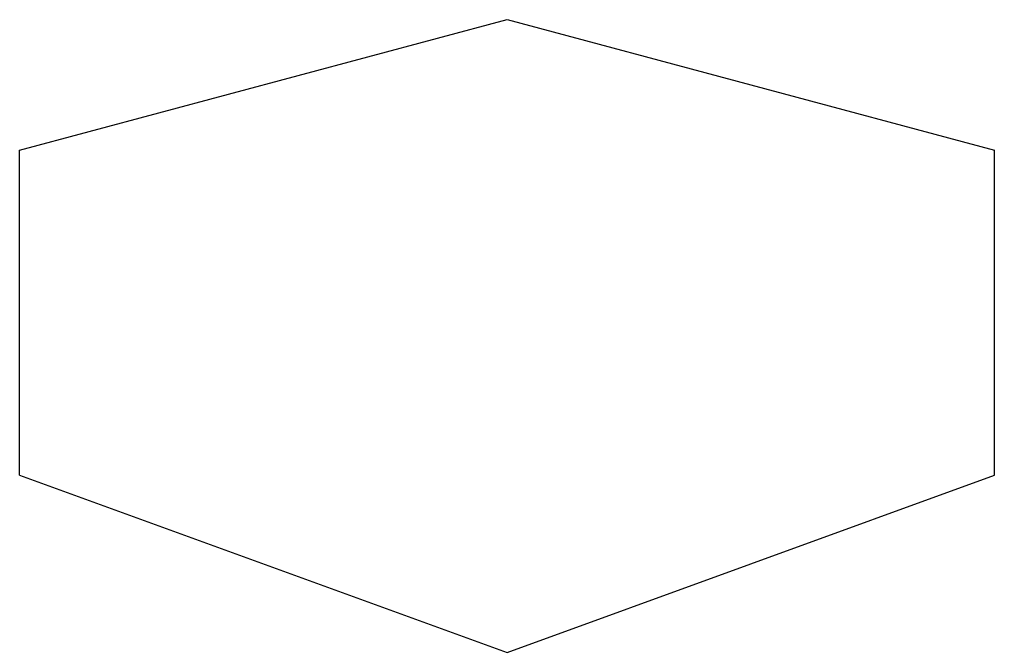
# Model space of a CAD drawing. Extents: x -12.2 to 12.2, y 0 to 15.8.
import ezdxf

# ---------------------------------------------------------------- set-up
doc = ezdxf.new("R2010")
doc.units = 0
doc.layers.add('VISIBLE', color=7, linetype='CONTINUOUS')

msp = doc.modelspace()

# ---------------------------------------------------------------- linework, layer by layer
at = {"layer": 'VISIBLE'}
for p, q in [((-12.15, 12.522), (0, 15.778)), ((0, 15.778), (12.15, 12.522)), ((-12.15, 4.422), (-12.15, 12.522)), ((12.15, 4.422), (12.15, 12.522)), ((-12.15, 4.422), (0, 0)), ((0, 0), (12.15, 4.422))]:
    msp.add_line(p, q, dxfattribs=at)

doc.saveas('drawing.dxf')
